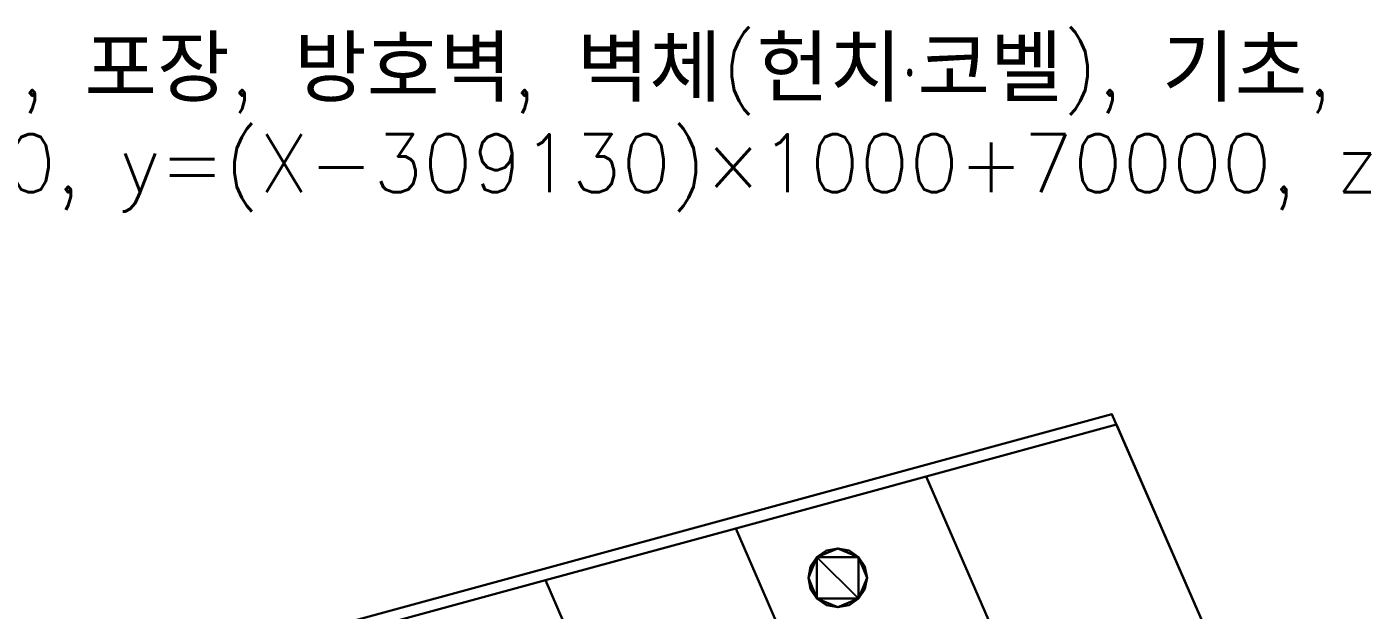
# Model space of a CAD drawing. Extents: x 2629709 to 3675628, y 1179 to 102095.
# Drawn here: x 2652340 to 2663884, y 97056 to 102095 of the extents above; entities that cross this region are included whole.
import ezdxf

# ---------------------------------------------------------------- set-up
doc = ezdxf.new("R2010")
doc.units = 0
doc.header["$LTSCALE"] = 550
doc.header["$MEASUREMENT"] = 0
for name, color, linetype in [('3DF-기초', 4, 'Continuous'), ('3DF-말뚝', 6, 'Continuous'), ('3DF-주기', 2, 'Continuous')]:
    doc.layers.add(name, color=color, linetype=linetype)
doc.styles.get("Standard").update_dxf_attribs({"font": 'txt_____.ttf'})

msp = doc.modelspace()

# ---------------------------------------------------------------- linework, layer by layer
at = {"layer": '3DF-기초'}
for points in [[(2641978, 93376, 102250), (2644072, 88396, 102250), (2663875, 93798, 102250), (2661713, 98750, 102250)], [(2644072, 88396, 102350), (2641978, 93376, 102350), (2661713, 98750, 102350), (2663875, 93798, 102350)], [(2641978, 93376, 102350), (2641978, 93376, 102250), (2661713, 98750, 102250), (2661713, 98750, 102350)], [(2661713, 98750, 102250), (2663875, 93798, 102250), (2663875, 93798, 102350), (2661713, 98750, 102350)], [(2660108, 98211, 102350), (2662185, 93439, 102350), (2663835, 93889, 102350), (2661753, 98659, 102350)], [(2662185, 93439, 103350), (2660108, 98211, 103350), (2661753, 98659, 103350), (2663835, 93889, 103350)], [(2660108, 98211, 103350), (2660108, 98211, 102350), (2661753, 98659, 102350), (2661753, 98659, 103350)], [(2661753, 98659, 102350), (2663835, 93889, 102350), (2663835, 93889, 103350), (2661753, 98659, 103350)], [(2658463, 97763, 102350), (2660535, 92989, 102350), (2662185, 93439, 102350), (2660108, 98211, 102350)], [(2660535, 92989, 103350), (2658463, 97763, 103350), (2660108, 98211, 103350), (2662185, 93439, 103350)], [(2658463, 97763, 103350), (2658463, 97763, 102350), (2660108, 98211, 102350), (2660108, 98211, 103350)], [(2656819, 97315, 102350), (2658885, 92539, 102350), (2660535, 92989, 102350), (2658463, 97763, 102350)], [(2658885, 92539, 103350), (2656819, 97315, 103350), (2658463, 97763, 103350), (2660535, 92989, 103350)], [(2656819, 97315, 103350), (2656819, 97315, 102350), (2658463, 97763, 102350), (2658463, 97763, 103350)], [(2655174, 96867, 102350), (2657234, 92089, 102350), (2658885, 92539, 102350), (2656819, 97315, 102350)], [(2657234, 92089, 103350), (2655174, 96867, 103350), (2656819, 97315, 103350), (2658885, 92539, 103350)], [(2655174, 96867, 103350), (2655174, 96867, 102350), (2656819, 97315, 102350), (2656819, 97315, 103350)]]:
    msp.add_3dface(points, dxfattribs=at)
at = {"layer": '3DF-말뚝'}
for points in [[(2659345, 97590, 93950), (2659247, 97571, 93950), (2659165, 97516, 93950)], [(2659524, 97516, 93950), (2659345, 97590, 93950), (2659165, 97516, 93950)], [(2659345, 97590, 102350), (2659247, 97571, 102350), (2659165, 97516, 102350)], [(2659524, 97516, 102350), (2659345, 97590, 102350), (2659165, 97516, 102350)], [(2659247, 97571, 93950), (2659165, 97516, 93950), (2659165, 97516, 102350), (2659247, 97571, 102350)], [(2659345, 97590, 93950), (2659247, 97571, 93950), (2659247, 97571, 102350), (2659345, 97590, 102350)], [(2659442, 97571, 93950), (2659345, 97590, 93950), (2659345, 97590, 102350), (2659442, 97571, 102350)], [(2659524, 97516, 93950), (2659442, 97571, 93950), (2659345, 97590, 93950)], [(2659524, 97516, 102350), (2659442, 97571, 102350), (2659345, 97590, 102350)], [(2659524, 97516, 93950), (2659442, 97571, 93950), (2659442, 97571, 102350), (2659524, 97516, 102350)], [(2659165, 97516, 93950), (2659110, 97433, 93950), (2659091, 97336, 93950)], [(2659165, 97516, 93950), (2659091, 97336, 93950), (2659165, 97157, 93950)], [(2659165, 97516, 102350), (2659110, 97433, 102350), (2659091, 97336, 102350)], [(2659165, 97516, 102350), (2659091, 97336, 102350), (2659165, 97157, 102350)], [(2659110, 97433, 93950), (2659091, 97336, 93950), (2659091, 97336, 102350), (2659110, 97433, 102350)], [(2659165, 97516, 93950), (2659110, 97433, 93950), (2659110, 97433, 102350), (2659165, 97516, 102350)], [(2659524, 97157, 93950), (2659524, 97516, 93950), (2659165, 97516, 93950)], [(2659165, 97516, 93950), (2659165, 97157, 93950), (2659524, 97157, 93950)], [(2659524, 97157, 102350), (2659524, 97516, 102350), (2659165, 97516, 102350)], [(2659165, 97516, 102350), (2659165, 97157, 102350), (2659524, 97157, 102350)], [(2659579, 97433, 93950), (2659524, 97516, 93950), (2659524, 97516, 102350), (2659579, 97433, 102350)], [(2659599, 97336, 93950), (2659579, 97433, 93950), (2659524, 97516, 93950)], [(2659524, 97157, 93950), (2659599, 97336, 93950), (2659524, 97516, 93950)], [(2659599, 97336, 102350), (2659579, 97433, 102350), (2659524, 97516, 102350)], [(2659524, 97157, 102350), (2659599, 97336, 102350), (2659524, 97516, 102350)], [(2659599, 97336, 93950), (2659579, 97433, 93950), (2659579, 97433, 102350), (2659599, 97336, 102350)], [(2659091, 97336, 93950), (2659110, 97239, 93950), (2659110, 97239, 102350), (2659091, 97336, 102350)], [(2659091, 97336, 93950), (2659110, 97239, 93950), (2659165, 97157, 93950)], [(2659091, 97336, 102350), (2659110, 97239, 102350), (2659165, 97157, 102350)], [(2659524, 97157, 93950), (2659579, 97239, 93950), (2659599, 97336, 93950)], [(2659524, 97157, 102350), (2659579, 97239, 102350), (2659599, 97336, 102350)], [(2659579, 97239, 93950), (2659599, 97336, 93950), (2659599, 97336, 102350), (2659579, 97239, 102350)], [(2659110, 97239, 93950), (2659165, 97157, 93950), (2659165, 97157, 102350), (2659110, 97239, 102350)], [(2659524, 97157, 93950), (2659579, 97239, 93950), (2659579, 97239, 102350), (2659524, 97157, 102350)], [(2659165, 97157, 93950), (2659247, 97101, 93950), (2659247, 97101, 102350), (2659165, 97157, 102350)], [(2659165, 97157, 93950), (2659247, 97101, 93950), (2659345, 97082, 93950)], [(2659165, 97157, 93950), (2659345, 97082, 93950), (2659524, 97157, 93950)], [(2659165, 97157, 102350), (2659247, 97101, 102350), (2659345, 97082, 102350)], [(2659165, 97157, 102350), (2659345, 97082, 102350), (2659524, 97157, 102350)], [(2659247, 97101, 93950), (2659345, 97082, 93950), (2659345, 97082, 102350), (2659247, 97101, 102350)], [(2659345, 97082, 93950), (2659442, 97101, 93950), (2659524, 97157, 93950)], [(2659345, 97082, 102350), (2659442, 97101, 102350), (2659524, 97157, 102350)], [(2659345, 97082, 93950), (2659442, 97101, 93950), (2659442, 97101, 102350), (2659345, 97082, 102350)], [(2659442, 97101, 93950), (2659524, 97157, 93950), (2659524, 97157, 102350), (2659442, 97101, 102350)]]:
    msp.add_3dface(points, dxfattribs=at)

# ---------------------------------------------------------------- texts
at = {"layer": '3DF-주기', "insert": (2640000, 102000), "char_height": 500, "width": 45000, "attachment_point": 1}
msp.add_mtext('창덕교(라멘교) 3D FACE 모델 - 슬래브, 포장, 방호벽, 벽체(헌치·코벨), 기초, 강관말뚝\\P좌표: x=(Y-209100)×1000+2630000, y=(X-309130)×1000+70000, z=EL×1000 [mm]', dxfattribs=at)

doc.saveas('drawing.dxf')
